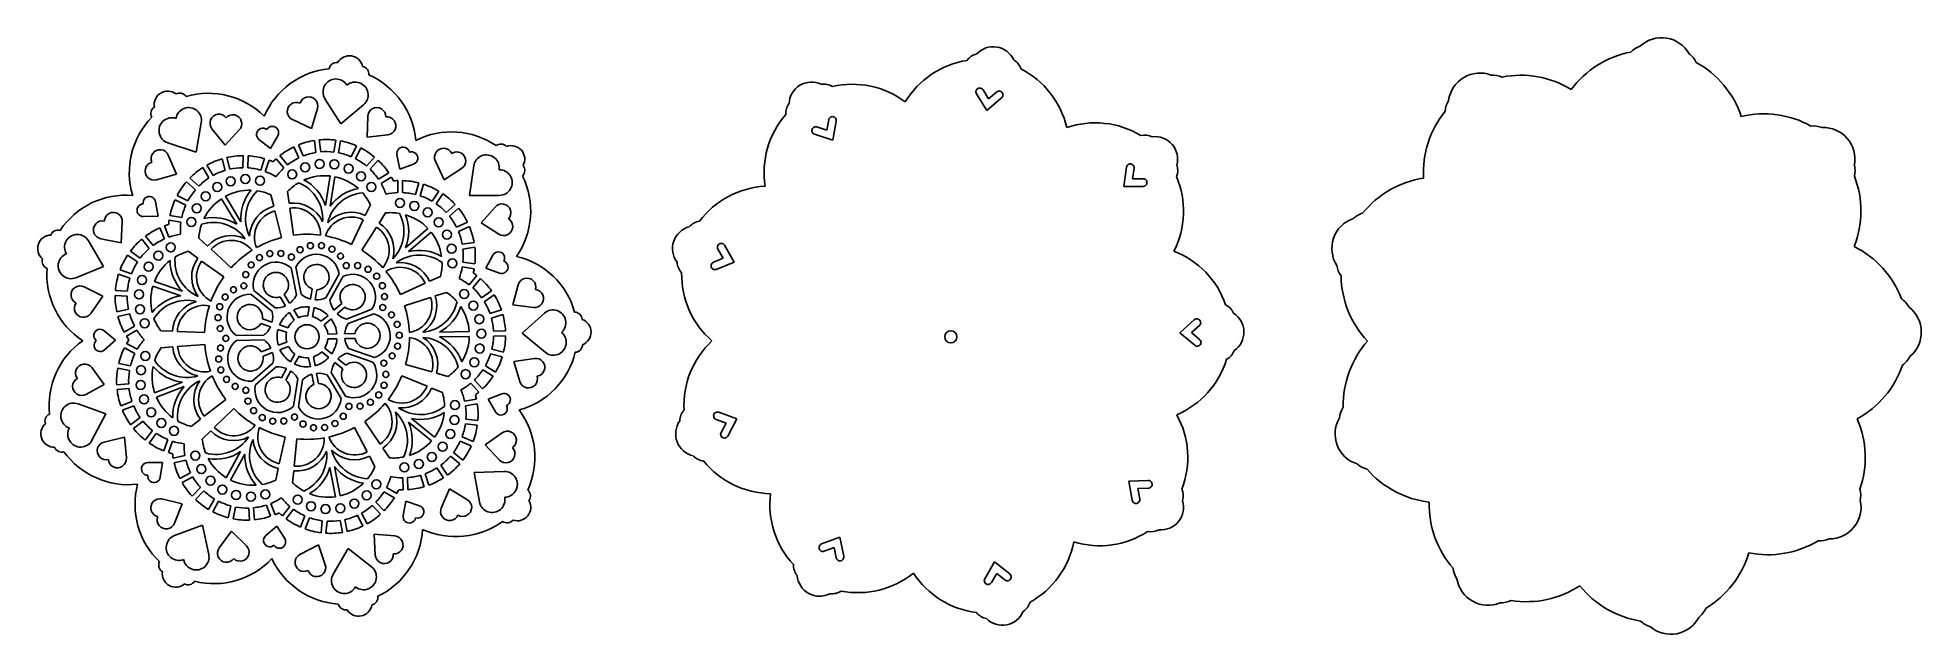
# Model space of a CAD drawing. Extents: x 85 to 711, y 286 to 484.
import ezdxf

# ---------------------------------------------------------------- set-up
doc = ezdxf.new("R2010")
doc.units = 0
doc.layers.get('0').update_dxf_attribs({"linetype": 'CONTINUOUS'})

msp = doc.modelspace()

# ---------------------------------------------------------------- linework, layer by layer
for p, q in [((185.406789, 455.214686), (180.1669, 463.616811)), ((396.839373, 465.204315), (400.250599, 459.734439)), ((399.015637, 466.545172), (400.861406, 463.585384)), ((400.250599, 459.734439), (405.186995, 463.880281)), ((400.861406, 463.585384), (403.532458, 465.828749)), ((175.652059, 453.751562), (177.647815, 460.389522)), ((185.406789, 455.214686), (192.98945, 461.582999)), ((194.230001, 450.804874), (194.386245, 457.734603)), ((137.325398, 445.879695), (139.04058, 455.632146)), ((146.918942, 448.173034), (142.584289, 453.581947)), ((146.918942, 448.173034), (151.665249, 453.224581)), ((162.04253, 447.063099), (164.466696, 451.266162)), ((175.652059, 453.751562), (169.360308, 456.660073)), ((194.230001, 450.804874), (201.112955, 451.623716)), ((342.967127, 451.800308), (349.096247, 449.802833)), ((343.772356, 454.226339), (347.088812, 453.145447)), ((347.088812, 453.145447), (347.692949, 456.580884)), ((349.096247, 449.802833), (350.21285, 456.151787)), ((137.325398, 445.879695), (127.910627, 448.947961)), ((130.793318, 438.488657), (128.055358, 444.856477)), ((162.04253, 447.063099), (158.221714, 450.053699)), ((169.859157, 447.600403), (171.468862, 443.935919)), ((171.324054, 448.243891), (172.933759, 444.579408)), ((176.640771, 449.721618), (177.152868, 445.752066)), ((178.227621, 449.926332), (178.739718, 445.956779)), ((183.745298, 449.846308), (183.118299, 445.893276)), ((185.325544, 449.595662), (184.698545, 445.64263)), ((190.597171, 447.96437), (188.881872, 444.34811)), ((192.042791, 447.27867), (190.327492, 443.66241)), ((205.101888, 440.233359), (204.097294, 444.980265)), ((139.503349, 440.699293), (141.564, 437.268068)), ((140.875, 441.523049), (142.93565, 438.091824)), ((145.961874, 443.661944), (146.972366, 439.789155)), ((147.510042, 444.065894), (148.520535, 440.193105)), ((152.993459, 444.68501), (152.871929, 440.684408)), ((154.592722, 444.636428), (154.471191, 440.635825)), ((160.028447, 443.685609), (158.784739, 439.881298)), ((161.54924, 443.18843), (160.305533, 439.384119)), ((163.949861, 443.65451), (166.526766, 440.59197)), ((165.174127, 444.684641), (167.751032, 441.622102)), ((196.641292, 444.228269), (193.976657, 441.241748)), ((197.83517, 443.163066), (195.170534, 440.176545)), ((201.388002, 438.94068), (197.989903, 436.825848)), ((205.101888, 440.233359), (209.660584, 441.894869)), ((219.826653, 436.608983), (216.876448, 442.881291)), ((219.826653, 436.608983), (225.62229, 440.411108)), ((228.239688, 431.459581), (229.626483, 441.264119)), ((446.723838, 440.843968), (445.82102, 434.461106)), ((449.252839, 440.472249), (448.764265, 437.018482)), ((130.793318, 438.488657), (124.104003, 436.672447)), ((134.141114, 436.037073), (137.084982, 433.325389)), ((135.225125, 437.2139), (138.168993, 434.502216)), ((168.23092, 428.85155), (167.705312, 432.763882)), ((181.854625, 437.926204), (180.305019, 428.156425)), ((183.434871, 437.675558), (181.885265, 427.905779)), ((202.233417, 437.582271), (198.835318, 435.46744)), ((204.37199, 436.39622), (204.377451, 432.393776)), ((205.971988, 436.398403), (205.977449, 432.395959)), ((211.435144, 435.620527), (210.312765, 431.778671)), ((212.970947, 435.17185), (211.848568, 431.329995)), ((217.993653, 432.886335), (215.834363, 429.516312)), ((445.82102, 434.461106), (452.267414, 434.463951)), ((448.764265, 437.018482), (452.252417, 437.02008)), ((124.667076, 424.616961), (123.822417, 429.394918)), ((130.309587, 430.05299), (133.898177, 428.280532)), ((131.018137, 431.487548), (134.606727, 429.71509)), ((145.717104, 430.352662), (150.80993, 421.87251)), ((147.088755, 431.176418), (152.181581, 422.696266)), ((163.118387, 427.858953), (162.141835, 431.683735)), ((165.759609, 417.514292), (163.514205, 426.308685)), ((169.652498, 418.270095), (168.44396, 427.265796)), ((193.581856, 424.830582), (195.292296, 428.388251)), ((219.340838, 432.023147), (217.181548, 428.653124)), ((223.516186, 428.415151), (220.494917, 425.78998)), ((224.565612, 427.207382), (221.544343, 424.582211)), ((228.239688, 431.459581), (238.141816, 431.463951)), ((232.164088, 422.410018), (236.738123, 427.618066)), ((112.368283, 415.745966), (112.757093, 422.666543)), ((124.667076, 424.616961), (119.81784, 424.45192)), ((125.295207, 420.735025), (126.787836, 417.021314)), ((126.779783, 421.331712), (128.272412, 417.618)), ((128.319175, 423.231838), (132.261761, 422.5422)), ((128.594862, 424.807908), (132.537448, 424.11827)), ((188.955729, 415.208368), (192.888577, 423.388582)), ((192.423676, 413.285046), (197.280207, 420.952986)), ((198.136312, 422.304683), (200.248472, 425.639558)), ((214.405751, 420.499123), (206.938791, 414.011105)), ((227.555339, 422.569204), (223.916856, 420.90156)), ((228.221988, 421.114701), (224.583506, 419.447058)), ((232.164088, 422.410018), (237.963079, 418.61301)), ((106.493332, 407.822554), (101.538483, 416.395864)), ((112.368283, 415.745966), (105.570964, 417.103171)), ((119.263691, 416.978609), (121.742131, 413.835851)), ((120.520026, 417.969378), (122.998465, 414.826621)), ((141.113815, 414.643925), (138.196378, 417.303092)), ((149.004436, 407.451834), (142.296316, 413.566107)), ((215.455177, 419.291354), (207.988217, 412.803337)), ((229.783884, 415.822098), (225.822956, 415.247085)), ((230.013749, 414.238696), (226.052821, 413.663683)), ((312.607277, 410.583635), (310.861817, 413.603664)), ((316.293652, 409.313398), (313.067991, 414.894717)), ((106.493332, 407.822554), (97.308956, 404.121284)), ((114.534799, 411.675079), (117.798262, 409.357882)), ((115.461111, 412.979666), (118.724573, 410.662469)), ((137.835417, 410.597279), (134.628813, 412.899516)), ((146.508131, 404.370553), (139.135124, 409.664132)), ((170.675599, 398.399592), (168.935739, 407.361026)), ((170.50641, 407.665971), (172.246271, 398.704538)), ((229.795736, 407.13642), (225.833254, 407.700621)), ((230.021278, 408.720443), (226.058796, 409.284645)), ((233.697199, 407.323453), (235.978887, 411.605535)), ((233.697199, 407.323453), (238.25736, 405.665971)), ((309.37194, 409.279869), (312.607277, 410.583635)), ((310.314522, 406.90383), (316.293652, 409.313398)), ((106.240336, 397.961951), (100.049781, 401.080057)), ((111.491637, 405.254096), (115.275736, 403.950186)), ((112.012882, 406.76681), (115.796981, 405.4629)), ((122.902336, 401.322242), (132.254604, 398.099674)), ((123.423581, 402.834956), (132.775849, 399.612388)), ((180.434904, 397.405721), (184.862392, 405.388938)), ((186.261611, 404.612931), (181.834123, 396.629714)), ((205.242768, 398.531749), (213.513645, 402.270171)), ((214.971627, 402.929176), (218.568726, 404.555058)), ((230.671598, 404.853204), (228.10306, 401.783644)), ((231.898672, 403.826417), (229.330134, 400.756857)), ((242.647319, 395.082124), (244.419092, 401.783346)), ((106.240336, 397.961951), (102.283461, 392.270844)), ((110.380744, 398.235851), (114.378915, 398.050862)), ((110.454694, 399.834141), (114.452865, 399.649152)), ((162.56069, 392.887782), (155.467581, 398.634278)), ((156.47477, 399.877487), (163.567879, 394.130992)), ((167.04782, 394.834519), (165.276212, 397.784453)), ((168.41947, 395.658275), (166.647863, 398.608209)), ((175.364278, 397.006608), (175.90333, 400.405156)), ((176.944524, 396.755961), (177.483575, 400.15451)), ((183.131247, 393.324808), (185.728729, 395.581751)), ((206.663083, 394.829245), (215.312258, 397.58151)), ((216.836927, 398.066677), (220.598551, 399.263669)), ((235.583683, 399.718881), (232.254394, 397.4973)), ((236.471772, 398.387979), (233.142482, 396.166398)), ((242.647319, 395.082124), (249.530993, 394.269357)), ((110.912783, 392.743301), (114.801117, 393.692221)), ((111.292118, 391.188919), (115.180453, 392.137838)), ((162.073234, 387.824885), (158.819923, 388.945899)), ((162.59448, 389.337599), (159.341168, 390.458612)), ((167.896199, 387.510753), (165.046732, 388.492611)), ((169.934898, 390.027194), (168.383206, 392.610943)), ((171.306549, 390.85095), (169.754857, 393.434699)), ((174.48582, 391.468205), (174.957957, 394.44488)), ((176.066066, 391.217558), (176.538203, 394.194234)), ((178.898293, 389.646807), (181.17334, 391.623589)), ((179.947719, 388.439038), (182.222767, 390.41582)), ((184.180674, 392.117039), (186.778155, 394.373983)), ((187.272117, 390.371211), (195.795283, 393.640775)), ((196.368339, 392.146919), (187.845174, 388.877355)), ((238.850287, 393.408639), (235.029966, 392.215017)), ((239.327444, 391.881445), (235.507123, 390.687823)), ((245.782106, 385.729658), (253.146687, 392.348956)), ((469.279026, 390.117744), (464.484602, 385.808508)), ((110.463917, 383.397742), (106.745659, 386.514934)), ((110.463917, 383.397742), (106.855273, 380.154286)), ((113.350036, 386.068749), (116.813524, 388.074701)), ((114.151926, 384.684201), (117.615414, 386.690153)), ((114.194062, 382.239118), (117.724609, 380.353693)), ((129.473394, 386.329714), (125.529228, 386.491461)), ((140.140947, 385.892246), (131.07205, 386.264154)), ((150.732251, 384.891798), (159.859663, 385.049089)), ((159.887232, 383.449327), (150.759819, 383.292036)), ((167.374954, 385.998039), (164.525487, 386.979897)), ((167.430757, 382.759883), (164.616812, 381.680428)), ((181.107671, 385.415253), (184.121109, 385.467183)), ((181.135239, 383.81549), (184.148678, 383.86742)), ((186.714476, 385.511874), (190.154997, 385.571164)), ((186.742044, 383.912111), (190.182566, 383.971401)), ((228.139448, 386.225744), (218.249008, 386.055303)), ((228.167016, 384.625981), (218.276576, 384.455541)), ((240.206771, 386.433698), (236.204917, 386.364735)), ((240.234339, 384.833935), (236.232486, 384.764972)), ((245.782106, 385.729658), (253.370385, 379.368041)), ((464.484602, 385.808508), (469.424656, 381.667025)), ((470.977416, 388.20738), (468.383108, 385.87569)), ((468.383108, 385.87569), (471.056215, 383.634774)), ((113.440353, 380.827763), (116.9709, 378.942338)), ((129.563129, 381.12249), (125.626878, 380.82494)), ((140.209275, 381.927254), (131.158577, 381.243093)), ((162.19513, 380.751449), (158.982375, 379.519007)), ((162.768187, 379.257593), (159.555432, 378.025151)), ((168.003814, 381.266027), (165.189869, 380.186572)), ((170.128007, 378.821325), (168.666261, 376.185646)), ((171.527227, 378.045319), (170.06548, 375.409639)), ((174.725878, 377.537974), (175.300297, 374.579334)), ((176.296549, 377.842919), (176.870968, 374.884279)), ((179.072973, 379.510324), (181.414781, 377.613103)), ((180.080162, 380.753533), (182.42197, 378.856313)), ((183.430142, 375.980355), (186.103845, 373.814249)), ((184.43733, 377.223565), (187.111034, 375.057459)), ((196.097544, 376.10092), (187.466785, 379.074874)), ((187.98803, 380.587588), (196.618789, 377.613634)), ((239.118986, 377.816398), (235.259806, 378.87768)), ((239.543239, 379.359125), (235.68406, 380.420408)), ((242.971424, 376.274735), (249.823006, 377.324199)), ((242.971424, 376.274735), (244.973038, 369.638539)), ((106.74466, 368.696654), (102.594045, 374.248046)), ((111.234522, 374.073197), (115.153243, 373.258815)), ((111.560075, 375.639726), (115.478796, 374.825345)), ((155.965841, 369.720874), (162.85674, 375.708354)), ((163.906166, 374.500585), (157.015267, 368.513105)), ((167.408281, 373.917379), (165.739367, 370.908155)), ((168.8075, 373.141373), (167.138586, 370.132148)), ((169.726686, 361.463358), (171.156743, 370.479419)), ((172.736989, 370.228773), (171.306932, 361.212712)), ((175.794642, 372.033127), (176.450472, 368.65517)), ((177.365314, 372.338072), (178.021143, 368.960115)), ((185.575933, 363.983036), (180.876009, 371.808961)), ((182.24766, 372.632718), (186.947584, 364.806792)), ((205.707941, 371.538368), (214.102716, 368.087142)), ((206.999841, 375.287611), (215.738711, 372.834991)), ((217.279191, 372.402645), (221.079825, 371.335973)), ((232.530447, 367.165284), (229.857671, 370.144522)), ((236.071743, 371.397351), (232.667885, 373.5029)), ((236.913448, 372.758061), (233.50959, 374.863611)), ((106.74466, 368.696654), (100.665216, 365.367102)), ((110.892047, 368.565577), (114.88147, 368.888215)), ((111.021023, 366.970784), (115.010446, 367.293421)), ((123.512547, 365.912455), (132.748227, 369.455347)), ((124.085604, 364.418599), (133.321283, 367.961491)), ((147.209356, 363.679302), (140.02312, 358.134826)), ((215.582539, 367.478764), (219.233522, 365.977787)), ((230.542808, 363.784789), (226.602118, 363.084394)), ((231.339481, 366.096827), (228.666705, 369.076065)), ((234.448398, 363.732292), (238.948741, 365.545915)), ((234.448398, 363.732292), (236.876275, 359.531371)), ((107.337257, 358.850623), (98.030806, 362.233244)), ((107.337257, 358.850623), (102.680747, 350.111683)), ((112.244097, 361.589775), (115.981023, 363.023294)), ((112.817154, 360.095919), (116.55408, 361.529438)), ((115.50669, 355.277458), (118.688375, 357.705723)), ((138.756337, 357.157452), (135.630961, 354.746096)), ((149.810346, 360.685863), (143.31688, 354.344089)), ((216.629567, 351.142962), (208.943493, 357.369849)), ((230.822794, 362.209478), (226.882105, 361.509082)), ((231.005403, 356.694242), (227.027015, 357.132438)), ((317.191514, 357.21159), (311.132912, 359.413713)), ((314.160075, 351.522443), (317.191514, 357.21159)), ((113.481725, 351.13434), (106.735204, 349.543736)), ((113.481725, 351.13434), (114.108755, 344.231269)), ((116.477402, 354.005563), (119.659087, 356.433828)), ((120.41551, 350.140014), (122.784193, 353.366301)), ((121.705236, 349.19312), (124.073919, 352.419407)), ((142.172218, 353.226167), (139.348135, 350.468057)), ((166.902277, 351.206686), (164.961221, 342.340148)), ((190.005172, 354.310474), (194.217538, 346.270624)), ((193.404792, 356.352143), (198.522641, 348.85609)), ((215.622378, 349.899752), (207.936304, 356.12664)), ((229.451622, 349.760584), (225.757841, 351.301872)), ((230.830232, 355.10386), (226.851843, 355.542056)), ((233.436012, 348.601863), (239.100732, 352.596423)), ((313.551094, 355.815091), (310.272757, 357.006608)), ((311.910727, 352.736715), (313.551094, 355.815091)), ((126.572874, 346.593646), (127.936658, 350.356581)), ((128.077127, 346.048466), (129.440912, 349.811401)), ((129.681074, 344.202508), (133.597558, 345.02758)), ((147.314024, 337.685365), (152.111639, 346.335958)), ((148.713244, 336.909359), (153.510858, 345.559952)), ((170.818897, 350.585463), (169.921026, 341.553462)), ((194.96009, 344.853368), (196.792096, 341.356746)), ((199.424811, 347.534693), (201.650622, 344.274574)), ((225.000154, 342.302328), (221.890228, 344.821842)), ((226.007343, 343.545538), (222.897417, 346.065051)), ((228.835484, 348.283975), (225.141703, 349.825263)), ((233.436012, 348.601863), (238.186776, 343.554507)), ((126.078868, 342.692374), (121.226825, 342.690232)), ((126.078868, 342.692374), (125.39934, 337.888151)), ((130.010902, 342.636872), (133.927385, 343.461945)), ((131.905331, 337.453987), (135.43072, 339.349039)), ((164.619054, 340.777163), (163.774866, 336.921005)), ((169.762751, 339.96131), (169.372257, 336.03319)), ((183.691038, 331.361455), (181.80573, 341.072041)), ((185.261709, 331.6664), (183.376401, 341.376986)), ((213.17455, 334.684972), (211.920465, 338.485875)), ((214.693981, 335.1863), (213.439896, 338.987202)), ((219.634958, 337.643518), (217.360834, 340.937141)), ((220.951601, 338.552611), (218.677477, 341.846234)), ((229.825749, 339.422456), (239.722148, 339.759271)), ((229.825749, 339.422456), (231.54954, 329.671523)), ((132.662888, 336.044694), (136.188277, 337.939746)), ((135.940767, 331.605473), (138.789455, 334.41698)), ((137.064682, 330.466695), (139.91337, 333.278202)), ((203.247771, 331.020613), (199.778822, 333.017105)), ((204.04588, 332.407344), (200.576931, 334.403836)), ((206.142316, 333.666376), (206.009869, 337.666632)), ((207.74144, 333.719323), (207.608992, 337.719579)), ((221.595135, 333.986237), (218.862796, 327.616002)), ((221.595135, 333.986237), (227.518334, 330.38606)), ((453.951114, 336.761007), (447.508448, 336.541737)), ((447.508448, 336.541737), (448.630655, 330.193771)), ((454.024197, 334.205878), (450.538061, 334.08729)), ((450.538061, 334.08729), (451.145347, 330.652408)), ((132.679429, 329.039996), (125.931508, 330.624644)), ((132.679429, 329.039996), (130.162501, 322.581619)), ((141.460457, 327.13078), (143.40166, 330.630969)), ((142.859676, 326.354774), (144.800879, 329.854963)), ((148.017227, 324.392419), (148.89368, 328.297726)), ((149.578394, 324.042052), (150.454847, 327.947359)), ((155.079887, 323.612237), (154.820586, 327.606277)), ((156.676526, 323.715894), (156.417225, 327.709934)), ((162.076262, 324.853439), (160.702214, 328.612639)), ((163.579022, 325.402722), (162.204974, 329.161922)), ((165.994276, 325.019634), (168.46413, 328.169143)), ((167.25331, 324.032296), (169.723164, 327.181806)), ((194.195398, 322.365579), (192.356518, 325.920591)), ((198.686066, 325.572613), (195.920111, 328.46555)), ((199.842533, 326.678319), (197.076578, 329.571255)), ((207.003991, 329.856663), (206.163553, 325.077962)), ((207.003991, 329.856663), (211.617229, 328.353214)), ((139.462292, 321.878412), (130.15883, 318.487578)), ((139.462292, 321.878412), (141.512481, 312.190849)), ((149.129158, 319.916984), (144.983445, 314.361931)), ((149.129158, 319.916984), (154.0467, 315.031973)), ((164.205521, 321.547351), (160.490018, 318.426876)), ((164.205521, 321.547351), (166.773068, 317.43031)), ((172.036021, 321.279691), (173.518509, 324.997462)), ((173.52222, 320.687059), (175.004708, 324.404829)), ((178.886697, 319.393399), (179.261716, 323.378239)), ((180.479658, 319.243482), (180.854678, 323.228322)), ((185.991301, 319.513573), (185.228471, 323.442654)), ((187.561973, 319.818518), (186.799143, 323.747599)), ((192.774263, 321.630477), (190.935383, 325.185489)), ((178.037424, 315.331781), (171.849624, 312.208212)), ((178.037424, 315.331781), (180.260709, 308.766527)), ((187.836776, 314.20563), (182.889496, 305.62795)), ((187.836776, 314.20563), (195.634357, 308.102362)), ((196.502806, 318.916831), (203.409887, 318.33563)), ((196.502806, 318.916831), (196.897725, 311.9966)), ((351.369713, 317.876424), (345.313057, 315.668953)), ((349.478642, 314.466627), (346.201398, 313.272107)), ((350.20079, 311.054046), (349.478642, 314.466627)), ((352.704409, 311.569713), (351.369713, 317.876424)), ((402.83589, 309.713261), (399.615156, 304.129097)), ((407.912202, 305.739966), (402.83589, 309.713261)), ((403.57902, 305.885648), (401.836328, 302.864021)), ((406.325782, 303.735647), (403.57902, 305.885648))]:
    msp.add_line(p, q)
for centre, radius in [((169.257594, 438.438268), 1.5), ((173.580281, 440.784052), 1.5), ((178.36281, 441.931112), 1.5), ((183.279259, 441.801278), 1.5), ((187.994581, 440.403396), 1.5), ((192.187433, 437.832731), 1.5), ((140.467913, 431.176105), 1.5), ((144.317588, 434.236878), 1.5), ((148.828275, 436.196989), 1.5), ((153.692577, 436.922859), 1.5), ((158.579002, 436.365022), 1.5), ((195.572081, 434.26447), 1.5), ((137.541599, 427.223255), 1.5), ((205.085014, 428.988602), 1.5), ((209.904225, 428.007007), 1.5), ((214.305171, 425.811556), 1.5), ((135.73807, 422.647711), 1.5), ((217.987933, 422.551864), 1.5), ((220.701538, 418.450074), 1.5), ((128.890451, 414.195445), 1.5), ((171.882075, 413.427223), 1), ((175.318195, 414.74535), 1), ((178.997918, 414.808762), 1), ((182.477414, 413.609811), 1), ((222.261058, 413.785717), 1.5), ((121.52897, 407.799078), 1.5), ((124.788661, 411.48184), 1.5), ((155.610273, 408.393562), 1), ((158.388344, 410.807419), 1), ((161.824464, 412.125546), 1), ((165.504187, 412.188958), 1), ((168.983684, 410.990006), 1), ((185.337006, 411.293107), 1), ((187.231784, 408.13808), 1), ((191.018693, 408.142046), 1), ((194.498189, 406.943095), 1), ((222.560214, 408.876661), 1.5), ((119.333518, 403.398132), 1.5), ((149.735525, 400.126929), 1), ((153.171645, 401.445056), 1), ((153.825329, 405.175122), 1), ((197.357781, 404.626391), 1), ((199.252559, 401.471364), 1), ((118.351924, 398.578921), 1.5), ((118.65108, 393.669864), 1.5), ((145.172509, 394.494633), 1), ((146.957454, 397.713072), 1), ((199.377456, 394.223725), 1), ((199.953985, 397.858556), 1), ((226.456281, 398.720316), 1.5), ((229.517055, 394.870642), 1.5), ((120.2106, 389.005507), 1.5), ((144.595981, 390.859802), 1), ((174.189932, 384.495922), 4.011068), ((202.280947, 391.792585), 1), ((204.175725, 388.637558), 1), ((231.477166, 390.359955), 1.5), ((145.297407, 387.246994), 1), ((147.194296, 383.969418), 1), ((204.300622, 381.389919), 1), ((204.87715, 385.02475), 1), ((232.203036, 385.495652), 1.5), ((388.316854, 384.495922), 2.011068), ((120.39803, 378.129132), 1.5), ((144.832823, 377.116147), 1), ((145.409351, 380.750978), 1), ((199.737606, 375.757623), 1), ((202.515677, 378.171479), 1), ((229.841669, 376.033682), 1.5), ((231.645198, 380.609227), 1.5), ((118.870314, 368.497361), 1.5), ((119.000149, 373.41381), 1.5), ((145.534249, 373.503339), 1), ((147.429027, 370.348312), 1), ((200.399103, 372.028934), 1), ((226.915355, 372.080833), 1.5), ((120.017374, 363.714832), 1.5), ((150.288618, 368.031608), 1), ((153.848506, 366.740136), 1), ((154.549931, 363.127328), 1), ((195.259558, 362.761807), 1), ((198.037629, 365.175663), 1), ((199.822574, 368.394103), 1), ((122.363159, 359.392145), 1.5), ((125.747806, 355.823883), 1.5), ((156.444709, 359.972301), 1), ((159.304301, 357.655597), 1), ((162.783797, 356.456645), 1), ((166.46352, 356.520057), 1), ((170.020694, 357.818984), 1), ((186.253696, 358.098725), 1), ((188.143716, 361.380268), 1), ((191.823438, 361.44368), 1), ((223.241708, 356.879829), 1.5), ((223.371543, 361.796278), 1.5), ((129.940659, 353.253219), 1.5), ((172.880286, 355.50228), 1), ((176.359782, 354.303329), 1), ((180.039505, 354.366741), 1), ((183.475625, 355.684868), 1), ((221.843827, 352.164508), 1.5), ((137.075438, 345.04191), 1.5), ((215.7049, 344.587008), 1.5), ((219.273162, 347.971655), 1.5), ((139.035549, 340.531223), 1.5), ((206.599684, 341.094163), 1.5), ((211.382213, 342.241223), 1.5), ((142.096323, 336.681548), 1.5), ((146.049172, 333.755235), 1.5), ((150.624717, 331.951705), 1.5), ((155.511142, 331.393868), 1.5), ((160.375444, 332.119738), 1.5), ((194.014491, 331.810893), 1.5), ((197.274182, 335.493656), 1.5), ((171.11913, 330.415659), 1.5), ((175.520076, 328.220207), 1.5), ((180.339287, 327.238612), 1.5), ((185.248344, 327.537769), 1.5), ((189.912701, 329.097288), 1.5)]:
    msp.add_circle(centre, radius)
for centre, radius, start, end in [((624.711915, 473.384742), 10.486098, 29.554695, 132.419848), ((188.288782, 473.384742), 4.486098, 11.654453, 150.320089), ((398.292025, 447.386243), 29.3235, 98.987233, 148.949435), ((398.225817, 473.002114), 5.620297, 103.426509, 143.442281), ((402.415704, 473.384742), 7.486098, 24.750491, 137.224052), ((406.281547, 471.724377), 5.620297, 18.532262, 58.548034), ((620.588236, 447.386243), 32.3235, 100.945532, 143.346075), ((620.522028, 473.002114), 8.620297, 109.542888, 134.772691), ((628.577758, 471.724377), 8.620297, 27.201852, 52.431655), ((184.165103, 447.386243), 26.3235, 95.71709, 156.814347), ((183.796946, 465.880648), 4.278106, 31.327494, 211.949255), ((184.098895, 473.002114), 2.620297, 83.59428, 167.285834), ((192.154624, 471.724377), 2.620297, 354.688708, 78.380262), ((184.165103, 447.386243), 26.3235, 5.160195, 66.257453), ((398.292025, 447.386243), 29.3235, 13.025108, 62.987309), ((564.276778, 461.651275), 10.486098, 69.554695, 172.419848), ((568.305448, 462.864277), 8.620297, 67.201852, 92.431655), ((577.82937, 439.084619), 32.3235, 58.628467, 101.02901), ((620.588236, 447.386243), 32.3235, 18.628467, 61.02901), ((127.853645, 461.651275), 4.486098, 51.654453, 190.320089), ((131.882315, 462.864277), 2.620297, 34.688708, 118.380262), ((141.406237, 439.084619), 26.3235, 45.160195, 106.257453), ((174.779957, 461.251767), 2.994674, 343.266172, 163.887933), ((190.238091, 464.859004), 4.278106, 310.025288, 130.647048), ((341.980567, 461.651275), 7.486098, 64.750491, 177.224052), ((346.009237, 462.864277), 5.620297, 58.532262, 98.548034), ((355.533159, 439.084619), 29.3235, 53.025108, 102.987309), ((397.923868, 465.880648), 1.278106, 31.327494, 211.949255), ((404.365013, 464.859004), 1.278106, 310.025288, 130.647048), ((141.406237, 439.084619), 26.3235, 135.71709, 196.814347), ((124.889954, 458.664957), 2.620297, 123.59428, 207.285834), ((134.827141, 456.373172), 4.278106, 350.025288, 170.647048), ((144.92115, 455.454686), 2.994674, 38.08661, 218.708371), ((149.482784, 455.275171), 2.994674, 316.784404, 137.406164), ((170.616898, 459.378354), 2.994674, 64.568378, 245.190139), ((197.380158, 457.667099), 2.994674, 358.08661, 178.708371), ((200.759183, 454.597421), 2.994674, 276.784404, 97.406164), ((355.533159, 439.084619), 29.3235, 138.987233, 188.949435), ((339.016876, 458.664957), 5.620297, 143.426509, 183.442281), ((348.954063, 456.373172), 1.278106, 350.025288, 170.647048), ((577.82937, 439.084619), 32.3235, 140.945532, 183.346075), ((561.313087, 458.664957), 8.620297, 149.542888, 174.772691), ((658.679609, 426.260787), 32.3235, 60.945532, 103.346075), ((129.236238, 453.015508), 4.278106, 71.327494, 251.949255), ((159.51377, 451.70444), 2.096272, 51.32751, 231.949271), ((162.650808, 452.313496), 2.096272, 330.025304, 150.647064), ((222.256476, 426.260787), 26.3235, 55.71709, 116.814347), ((343.36316, 453.015508), 1.278106, 71.327494, 251.949255), ((436.383398, 426.260787), 29.3235, 58.987233, 108.949435), ((452.798244, 445.92624), 5.620297, 63.426509, 103.442281), ((675.094455, 445.92624), 8.620297, 69.542888, 94.772691), ((678.550043, 443.526143), 10.486098, 349.554695, 92.419848), ((125.304211, 443.673571), 2.994674, 23.266172, 203.887933), ((180.626653, 425.077427), 24.964443, 115.550935, 128.24179), ((180.626653, 425.077427), 24.964443, 99.187298, 111.878153), ((180.626653, 425.077427), 20.964443, 99.537837, 111.527615), ((180.626653, 425.077427), 24.964443, 82.823662, 95.514517), ((180.626653, 425.077427), 20.964443, 83.174201, 95.163978), ((180.626653, 425.077427), 20.964443, 66.810564, 78.800342), ((180.626653, 425.077427), 24.964443, 66.460026, 79.15088), ((180.626653, 425.077427), 24.964443, 50.096389, 62.787244), ((206.148143, 445.414289), 2.096272, 11.32751, 191.949271), ((208.942747, 443.864404), 2.096272, 290.025304, 110.647064), ((219.586329, 444.155895), 2.994674, 24.568378, 205.190139), ((223.979624, 442.915049), 2.994674, 303.266172, 123.887933), ((233.862425, 440.66497), 4.278106, 351.327494, 171.949255), ((238.671321, 445.92624), 2.620297, 43.59428, 127.285834), ((242.12691, 443.526143), 4.486098, 331.654453, 110.320089), ((456.253832, 443.526143), 7.486098, 344.750491, 97.224052), ((123.31933, 439.562491), 2.994674, 104.568378, 285.190139), ((153.035457, 419.720603), 24.964443, 122.823662, 135.514517), ((153.035457, 419.720603), 24.964443, 106.460026, 119.15088), ((153.035457, 419.720603), 20.964443, 106.810564, 118.800342), ((153.035457, 419.720603), 24.964443, 90.096389, 102.787244), ((153.035457, 419.720603), 20.964443, 90.446928, 102.436705), ((153.035457, 419.720603), 20.964443, 74.083291, 86.073069), ((153.035457, 419.720603), 24.964443, 73.732753, 86.423608), ((153.035457, 419.720603), 20.964443, 58.894346, 69.709433), ((153.035457, 419.720603), 24.964443, 66.728696, 70.059971), ((180.626653, 425.077427), 24.964443, 131.914571, 135.245846), ((180.626653, 425.077427), 20.964443, 132.26511, 143.080196), ((180.626653, 425.077427), 20.964443, 115.901473, 127.891251), ((180.626653, 425.077427), 20.964443, 50.446928, 62.436705), ((180.626653, 425.077427), 20.964443, 34.083291, 46.073069), ((180.626653, 425.077427), 24.964443, 33.732753, 46.423608), ((238.139928, 435.742056), 4.278106, 270.025288, 90.647048), ((244.021055, 439.769313), 2.620297, 314.688708, 38.380262), ((447.989347, 440.66497), 1.278106, 351.327494, 171.949255), ((458.147977, 439.769313), 5.620297, 338.532262, 18.548034), ((680.444188, 439.769313), 8.620297, 347.201852, 12.431655), ((153.035457, 419.720603), 24.964443, 139.187298, 151.878153), ((153.035457, 419.720603), 20.964443, 139.537837, 151.527615), ((153.035457, 419.720603), 20.964443, 123.174201, 135.163978), ((155.127315, 416.237414), 16.964443, 88.309508, 118.284345), ((166.727983, 423.735929), 14.583509, 139.565518, 184.088102), ((166.727983, 423.735929), 12.983509, 134.389792, 206.345302), ((155.127315, 416.237414), 16.964443, 65.576138, 81.463352), ((179.990158, 421.064529), 16.964443, 120.511191, 136.398405), ((166.426373, 423.677371), 12.983509, 355.62924, 67.584751), ((179.990158, 421.064529), 16.964443, 83.690197, 113.665035), ((166.426373, 423.677371), 14.583509, 17.88644, 62.409024), ((193.696738, 419.351959), 12.983509, 94.389792, 166.345302), ((193.696738, 419.351959), 14.583509, 99.565518, 144.088102), ((179.990158, 421.064529), 16.964443, 48.309508, 78.284345), ((179.990158, 421.064529), 16.964443, 25.576138, 41.463352), ((180.626653, 425.077427), 20.964443, 18.894346, 29.709433), ((205.206035, 411.445714), 20.964443, 92.26511, 103.080196), ((180.626653, 425.077427), 24.964443, 26.728696, 30.059971), ((205.206035, 411.445714), 24.964443, 91.914571, 95.245846), ((205.206035, 411.445714), 24.964443, 75.550935, 88.24179), ((205.206035, 411.445714), 20.964443, 75.901473, 87.891251), ((205.206035, 411.445714), 24.964443, 59.187298, 71.878153), ((222.256476, 426.260787), 26.3235, 325.160195, 26.257453), ((328.114148, 405.240337), 29.3235, 93.025108, 142.987309), ((452.26685, 435.742056), 1.278106, 270.025288, 90.647048), ((436.383398, 426.260787), 29.3235, 333.025108, 22.987309), ((550.410359, 405.240337), 32.3235, 98.628467, 141.02901), ((658.679609, 426.260787), 32.3235, 338.628467, 21.02901), ((113.987226, 405.240337), 26.3235, 85.160195, 146.257453), ((119.746537, 426.546979), 2.096272, 91.32751, 271.949271), ((121.758154, 429.029992), 2.096272, 10.025304, 190.647064), ((153.035457, 419.720603), 24.964443, 155.550935, 168.24179), ((153.035457, 419.720603), 20.964443, 155.901473, 167.891251), ((155.127315, 416.237414), 16.964443, 123.690197, 153.665035), ((165.759609, 417.514292), 10.676519, 104.322884, 177.531616), ((165.759609, 417.514292), 9.076519, 104.322884, 201.975944), ((169.652498, 418.270095), 10.676519, 24.442926, 97.651658), ((169.652498, 418.270095), 9.076519, 359.998599, 97.651658), ((205.206035, 411.445714), 20.964443, 59.537837, 71.527615), ((205.206035, 411.445714), 20.964443, 43.174201, 55.163978), ((205.206035, 411.445714), 24.964443, 42.823662, 55.514517), ((205.206035, 411.445714), 24.964443, 26.460026, 39.15088), ((238.988202, 425.641905), 2.994674, 318.08661, 138.708371), ((91.406209, 417.334753), 2.620297, 74.688708, 158.380262), ((106.157329, 420.039878), 2.994674, 78.08661, 258.708371), ((109.767134, 422.834524), 2.994674, 356.784404, 177.406164), ((135.342675, 397.881759), 24.964443, 113.732753, 126.423608), ((135.342675, 397.881759), 24.964443, 106.728696, 110.059971), ((153.035457, 419.720603), 24.964443, 171.914571, 175.245846), ((153.035457, 419.720603), 20.964443, 172.26511, 183.080196), ((155.127315, 416.237414), 16.964443, 160.511191, 176.398405), ((143.05735, 409.520334), 12.983509, 35.62924, 107.584751), ((143.05735, 409.520334), 14.583509, 57.88644, 102.409024), ((188.955729, 415.208368), 9.076519, 64.322884, 161.975944), ((188.955729, 415.208368), 10.676519, 64.322884, 137.531616), ((192.423676, 413.285046), 9.076519, 319.998599, 57.651658), ((192.423676, 413.285046), 10.676519, 344.442926, 57.651658), ((202.139011, 408.780786), 16.964443, 80.511191, 96.398405), ((193.428051, 419.500973), 12.983509, 315.62924, 27.584751), ((193.428051, 419.500973), 14.583509, 337.88644, 22.409024), ((202.139011, 408.780786), 16.964443, 43.690197, 73.665035), ((205.206035, 411.445714), 20.964443, 26.810564, 38.800342), ((205.206035, 411.445714), 24.964443, 10.096389, 22.787244), ((239.603534, 421.1184), 2.994674, 236.784404, 57.406164), ((303.226694, 413.81596), 7.486098, 104.750491, 217.224052), ((305.533131, 417.334753), 5.620297, 98.532262, 138.548034), ((525.522905, 413.81596), 10.486098, 109.554695, 212.419848), ((527.829342, 417.334753), 8.620297, 107.201852, 132.431655), ((89.099772, 413.81596), 4.486098, 91.654453, 230.320089), ((97.834479, 414.255176), 4.278106, 30.025288, 210.647048), ((135.342675, 397.881759), 24.964443, 130.096389, 142.787244), ((135.342675, 397.881759), 20.964443, 130.446928, 142.436705), ((135.342675, 397.881759), 20.964443, 114.083291, 126.073069), ((135.342675, 397.881759), 20.964443, 98.894346, 109.709433), ((149.004436, 407.451834), 10.676519, 64.442926, 137.651658), ((149.004436, 407.451834), 9.076519, 39.998599, 137.651658), ((174.189932, 384.495922), 34.077604, 104.322884, 119.629003), ((174.189932, 384.495922), 34.077604, 82.345539, 97.651658), ((174.189932, 384.495922), 34.077604, 64.322884, 79.629003), ((202.139011, 408.780786), 16.964443, 8.309508, 38.284345), ((205.206035, 411.445714), 20.964443, 10.446928, 22.436705), ((205.206035, 411.445714), 20.964443, 354.083291, 6.073069), ((205.206035, 411.445714), 24.964443, 353.732753, 6.423608), ((311.961401, 414.255176), 1.278106, 30.025288, 210.647048), ((674.280112, 385.593086), 32.3235, 20.945532, 63.346075), ((88.749021, 409.623284), 2.620297, 163.59428, 247.285834), ((95.709863, 408.089293), 4.278106, 111.327494, 291.949255), ((135.342675, 397.881759), 24.964443, 146.460026, 159.15088), ((135.342675, 397.881759), 20.964443, 146.810564, 158.800342), ((139.184082, 396.558102), 16.964443, 128.309508, 158.284345), ((143.250757, 409.759063), 14.583509, 179.565518, 224.088102), ((143.250757, 409.759063), 12.983509, 174.389792, 246.345302), ((139.184082, 396.558102), 16.964443, 105.576138, 121.463352), ((146.508131, 404.370553), 10.676519, 144.322884, 217.531616), ((146.508131, 404.370553), 9.076519, 144.322884, 241.975944), ((174.189932, 384.495922), 34.077604, 122.345539, 137.651658), ((163.84414, 401.722879), 7.596913, 47.915986, 194.058556), ((177.33787, 404.342684), 7.596913, 7.915986, 154.058556), ((177.33787, 404.342684), 4.190708, 271.992497, 249.982046), ((174.189932, 384.495922), 34.077604, 42.345539, 57.651658), ((205.242768, 398.531749), 9.076519, 24.322884, 121.975944), ((211.538041, 398.658462), 12.983509, 54.389792, 126.345302), ((205.242768, 398.531749), 10.676519, 24.322884, 97.531616), ((211.538041, 398.658462), 14.583509, 59.565518, 104.088102), ((202.139011, 408.780786), 16.964443, 345.576138, 1.463352), ((205.206035, 411.445714), 20.964443, 338.894346, 349.709433), ((237.828913, 410.619756), 2.096272, 331.32751, 151.949271), ((238.973458, 407.636138), 2.096272, 250.025304, 70.647064), ((237.856978, 385.593086), 26.3235, 15.71709, 76.814347), ((302.875943, 409.623284), 5.620297, 183.426509, 223.442281), ((309.836785, 408.089293), 1.278106, 111.327494, 291.949255), ((451.983901, 385.593086), 29.3235, 18.987233, 68.949435), ((525.172154, 409.623284), 8.620297, 189.542888, 214.772691), ((113.987226, 405.240337), 26.3235, 175.71709, 236.814347), ((98.702638, 398.405496), 2.994674, 63.266172, 243.887933), ((135.342675, 397.881759), 24.964443, 162.823662, 175.514517), ((135.342675, 397.881759), 20.964443, 163.174201, 175.163978), ((139.184082, 396.558102), 16.964443, 163.690197, 193.665035), ((174.189932, 384.495922), 34.077604, 144.322884, 159.629003), ((163.84414, 401.722879), 4.190708, 311.992497, 289.982046), ((189.358645, 397.675968), 4.190708, 231.992497, 209.982046), ((189.358645, 397.675968), 7.596913, 327.915986, 114.058556), ((174.189932, 384.495922), 34.077604, 24.322884, 39.629003), ((215.272638, 385.203893), 20.964443, 52.26511, 63.080196), ((205.206035, 411.445714), 24.964443, 346.728696, 350.059971), ((215.272638, 385.203893), 24.964443, 51.914571, 55.245846), ((215.272638, 385.203893), 24.964443, 35.550935, 48.24179), ((247.314281, 401.017871), 2.994674, 344.568378, 165.190139), ((328.114148, 405.240337), 29.3235, 178.987233, 228.949435), ((550.410359, 405.240337), 32.3235, 180.945532, 223.346075), ((99.824681, 393.980368), 2.994674, 144.568378, 325.190139), ((135.342675, 397.881759), 24.964443, 179.187298, 191.878153), ((135.342675, 397.881759), 20.964443, 179.537837, 191.527615), ((134.255609, 383.654096), 14.583509, 97.88644, 142.409024), ((134.255609, 383.654096), 12.983509, 75.62924, 147.584751), ((140.140947, 385.892246), 10.676519, 104.442926, 177.651658), ((140.140947, 385.892246), 9.076519, 79.998599, 177.651658), ((174.189932, 384.495922), 34.077604, 162.345539, 177.651658), ((155.19132, 391.04239), 7.596913, 87.915986, 234.058556), ((155.19132, 391.04239), 4.190708, 351.992497, 329.982046), ((163.84414, 401.722879), 7.596913, 267.915986, 294.942478), ((163.84414, 401.722879), 7.596913, 307.032064, 334.058556), ((177.33787, 404.342684), 7.596913, 227.915986, 254.942478), ((177.33787, 404.342684), 7.596913, 267.032064, 294.058556), ((189.358645, 397.675968), 7.596913, 187.915986, 214.942478), ((174.189932, 384.495922), 34.077604, 2.345539, 17.651658), ((206.663083, 394.829245), 9.076519, 279.998599, 17.651658), ((206.663083, 394.829245), 10.676519, 304.442926, 17.651658), ((211.427999, 398.945322), 12.983509, 275.62924, 347.584751), ((211.210179, 385.133886), 16.964443, 40.511191, 56.398405), ((215.272638, 385.203893), 20.964443, 35.901473, 47.891251), ((215.272638, 385.203893), 20.964443, 19.537837, 31.527615), ((215.272638, 385.203893), 24.964443, 19.187298, 31.878153), ((249.88214, 397.243373), 2.994674, 263.266172, 83.887933), ((477.199111, 390.106437), 5.620297, 23.426509, 63.442281), ((699.495323, 390.106437), 8.620297, 29.542888, 54.772691), ((135.342675, 397.881759), 24.964443, 195.550935, 208.24179), ((135.342675, 397.881759), 20.964443, 195.901473, 207.891251), ((139.184082, 396.558102), 16.964443, 200.511191, 216.398405), ((155.19132, 391.04239), 7.596913, 347.032064, 14.058556), ((174.189932, 384.495922), 9.978559, 125.585718, 156.388825), ((174.189932, 384.495922), 6.978559, 127.569951, 154.404591), ((174.189932, 384.495922), 9.978559, 85.585718, 116.388825), ((174.189932, 384.495922), 6.978559, 87.569951, 114.404591), ((174.189932, 384.495922), 6.978559, 47.569951, 74.404591), ((174.189932, 384.495922), 9.978559, 45.585718, 76.388825), ((174.189932, 384.495922), 6.978559, 7.569951, 34.404591), ((174.189932, 384.495922), 9.978559, 5.585718, 36.388825), ((189.358645, 397.675968), 7.596913, 227.032064, 254.058556), ((194.281811, 384.842162), 7.596913, 147.915986, 174.942478), ((194.281811, 384.842162), 4.190708, 191.992497, 169.982046), ((194.281811, 384.842162), 7.596913, 287.915986, 74.058556), ((211.427999, 398.945322), 14.583509, 297.88644, 342.409024), ((211.210179, 385.133886), 16.964443, 3.690197, 33.665035), ((215.272638, 385.203893), 20.964443, 3.174201, 15.163978), ((215.272638, 385.203893), 24.964443, 2.823662, 15.514517), ((256.006482, 389.16717), 4.278106, 311.327494, 131.949255), ((263.072189, 390.106437), 2.620297, 3.59428, 87.285834), ((264.176571, 386.046647), 4.486098, 291.654453, 70.320089), ((470.133404, 389.16717), 1.278106, 311.327494, 131.949255), ((478.303493, 386.046647), 7.486098, 304.750491, 57.224052), ((700.599704, 386.046647), 10.486098, 309.554695, 52.419848), ((114.73773, 361.689512), 26.3235, 125.160195, 186.257453), ((105.398911, 384.908502), 2.096272, 50.025304, 230.647064), ((105.453973, 381.71336), 2.096272, 131.32751, 311.949271), ((135.342675, 397.881759), 24.964443, 211.914571, 215.245846), ((135.826956, 369.779533), 24.964443, 146.728696, 150.059971), ((135.342675, 397.881759), 20.964443, 212.26511, 223.080196), ((135.826956, 369.779533), 20.964443, 138.894346, 149.709433), ((155.428162, 377.298735), 7.596913, 127.915986, 274.058556), ((155.19132, 391.04239), 7.596913, 307.915986, 334.942478), ((155.428162, 377.298735), 7.596913, 27.032064, 54.058556), ((174.189932, 384.495922), 9.978559, 165.585718, 196.388825), ((174.189932, 384.495922), 6.978559, 167.569951, 194.404591), ((174.189932, 384.495922), 6.978559, 327.569951, 354.404591), ((174.189932, 384.495922), 9.978559, 325.585718, 356.388825), ((194.281811, 384.842162), 7.596913, 187.032064, 214.058556), ((174.189932, 384.495922), 34.077604, 344.322884, 359.629003), ((206.999841, 375.287611), 9.076519, 344.322884, 81.975944), ((211.903749, 371.338155), 12.983509, 14.389792, 86.345302), ((206.999841, 375.287611), 10.676519, 344.322884, 57.531616), ((211.903749, 371.338155), 14.583509, 19.565518, 64.088102), ((211.210179, 385.133886), 16.964443, 328.309508, 358.284345), ((215.272638, 385.203893), 20.964443, 346.810564, 358.800342), ((215.272638, 385.203893), 24.964443, 346.460026, 359.15088), ((256.118852, 382.646473), 4.278106, 230.025288, 50.647048), ((328.864652, 361.689512), 29.3235, 133.025108, 182.987309), ((470.245774, 382.646473), 1.278106, 230.025288, 50.647048), ((551.160863, 361.689512), 32.3235, 138.628467, 181.02901), ((135.826956, 369.779533), 24.964443, 153.732753, 166.423608), ((135.826956, 369.779533), 20.964443, 154.083291, 166.073069), ((139.620475, 371.234761), 16.964443, 145.576138, 161.463352), ((134.250315, 383.961292), 12.983509, 214.389792, 286.345302), ((140.209275, 381.927254), 10.676519, 184.322884, 257.531616), ((140.209275, 381.927254), 9.076519, 184.322884, 281.975944), ((174.189932, 384.495922), 34.077604, 184.322884, 199.629003), ((155.428162, 377.298735), 4.190708, 31.992497, 9.982046), ((155.428162, 377.298735), 7.596913, 347.915986, 14.942478), ((174.189932, 384.495922), 9.978559, 205.585718, 236.388825), ((174.189932, 384.495922), 6.978559, 207.569951, 234.404591), ((174.189932, 384.495922), 6.978559, 247.569951, 274.404591), ((174.189932, 384.495922), 6.978559, 287.569951, 314.404591), ((174.189932, 384.495922), 9.978559, 285.585718, 316.388825), ((189.803763, 371.846346), 7.596913, 147.032064, 174.058556), ((189.803763, 371.846346), 7.596913, 107.915986, 134.942478), ((189.803763, 371.846346), 4.190708, 151.992497, 129.982046), ((189.803763, 371.846346), 7.596913, 247.915986, 34.058556), ((215.272638, 385.203893), 20.964443, 330.446928, 342.436705), ((215.272638, 385.203893), 24.964443, 330.096389, 342.787244), ((237.856978, 385.593086), 26.3235, 285.160195, 346.257453), ((250.276416, 374.364048), 2.994674, 278.08661, 98.708371), ((263.212727, 381.951215), 2.620297, 274.688708, 358.380262), ((451.983901, 385.593086), 29.3235, 293.025108, 342.987309), ((477.339649, 381.951215), 5.620297, 298.532262, 338.548034), ((699.63586, 381.951215), 8.620297, 307.201852, 332.431655), ((99.22672, 367.993658), 2.994674, 118.08661, 298.708371), ((100.195627, 372.454819), 2.994674, 36.784404, 217.406164), ((135.826956, 369.779533), 24.964443, 170.096389, 182.787244), ((135.826956, 369.779533), 20.964443, 170.446928, 182.436705), ((139.620475, 371.234761), 16.964443, 168.309508, 198.284345), ((134.250315, 383.961292), 14.583509, 219.565518, 264.088102), ((144.13958, 358.181758), 12.983509, 115.62924, 187.584751), ((147.209356, 363.679302), 10.676519, 144.442926, 217.651658), ((147.209356, 363.679302), 9.076519, 119.998599, 217.651658), ((174.189932, 384.495922), 34.077604, 202.345539, 217.651658), ((164.443845, 366.922724), 4.190708, 71.992497, 49.982046), ((164.443845, 366.922724), 7.596913, 67.032064, 94.058556), ((164.443845, 366.922724), 7.596913, 27.915986, 54.942478), ((174.189932, 384.495922), 9.978559, 245.585718, 276.388825), ((178.01983, 364.769407), 7.596913, 107.032064, 134.058556), ((178.01983, 364.769407), 7.596913, 67.915986, 94.942478), ((174.189932, 384.495922), 34.077604, 322.345539, 337.651658), ((211.210179, 385.133886), 16.964443, 305.576138, 321.463352), ((215.272638, 385.203893), 20.964443, 314.083291, 326.073069), ((215.272638, 385.203893), 24.964443, 313.732753, 326.423608), ((247.840134, 370.503315), 2.994674, 196.784404, 17.406164), ((674.280112, 385.593086), 32.3235, 298.628467, 341.02901), ((135.826956, 369.779533), 24.964443, 186.460026, 199.15088), ((135.826956, 369.779533), 20.964443, 186.810564, 198.800342), ((139.620475, 371.234761), 16.964443, 203.690197, 233.665035), ((144.13958, 358.181758), 14.583509, 137.88644, 182.409024), ((164.443845, 366.922724), 7.596913, 167.915986, 314.058556), ((178.01983, 364.769407), 7.596913, 207.915986, 354.058556), ((178.01983, 364.769407), 4.190708, 111.992497, 89.982046), ((205.707941, 371.538368), 9.076519, 239.998599, 337.651658), ((205.707941, 371.538368), 10.676519, 264.442926, 337.651658), ((202.959162, 361.188474), 16.964443, 0.511191, 16.398405), ((215.272638, 385.203893), 20.964443, 298.894346, 309.709433), ((206.116186, 358.630805), 20.964443, 12.26511, 23.080196), ((215.272638, 385.203893), 24.964443, 306.728696, 310.059971), ((206.116186, 358.630805), 24.964443, 11.914571, 15.245846), ((239.732297, 363.601591), 2.096272, 291.32751, 111.949271), ((89.665527, 356.439574), 2.620297, 114.688708, 198.380262), ((96.569382, 358.212494), 4.278106, 70.025288, 250.647048), ((135.826956, 369.779533), 24.964443, 202.823662, 215.514517), ((135.826956, 369.779533), 20.964443, 203.174201, 215.163978), ((174.189932, 384.495922), 34.077604, 224.322884, 239.629003), ((174.189932, 384.495922), 34.077604, 304.322884, 319.629003), ((193.404792, 356.352143), 9.076519, 304.322884, 41.975944), ((193.404792, 356.352143), 10.676519, 304.322884, 17.531616), ((194.622743, 350.174513), 12.983509, 334.389792, 46.345302), ((212.003842, 371.628636), 12.983509, 235.62924, 307.584751), ((212.003842, 371.628636), 14.583509, 257.88644, 302.409024), ((202.959162, 361.188474), 16.964443, 323.690197, 353.665035), ((206.116186, 358.630805), 20.964443, 355.901473, 7.891251), ((206.116186, 358.630805), 24.964443, 355.550935, 8.24179), ((238.691236, 360.580308), 2.096272, 210.025304, 30.647064), ((223.666963, 344.412009), 26.3235, 335.71709, 36.814347), ((303.792449, 356.439574), 5.620297, 138.532262, 178.548034), ((310.696304, 358.212494), 1.278106, 70.025288, 250.647048), ((437.793885, 344.412009), 29.3235, 338.987233, 28.949435), ((526.583663, 352.261473), 10.486098, 149.554695, 252.419848), ((526.088661, 356.439574), 8.620297, 147.201852, 172.431655), ((660.090096, 344.412009), 32.3235, 340.945532, 23.346075), ((90.16053, 352.261473), 4.486098, 131.654453, 270.320089), ((98.905185, 352.123476), 4.278106, 151.327494, 331.949255), ((135.826956, 369.779533), 24.964443, 219.187298, 231.878153), ((135.826956, 369.779533), 20.964443, 219.537837, 231.527615), ((135.826956, 369.779533), 20.964443, 235.901473, 247.891251), ((139.620475, 371.234761), 16.964443, 240.511191, 256.398405), ((143.938063, 358.413681), 12.983509, 254.389792, 326.345302), ((149.810346, 360.685863), 10.676519, 224.322884, 297.531616), ((149.810346, 360.685863), 9.076519, 224.322884, 321.975944), ((166.902277, 351.206686), 9.076519, 159.998599, 257.651658), ((174.189932, 384.495922), 34.077604, 242.345539, 257.651658), ((170.818897, 350.585463), 9.076519, 264.322884, 1.975944), ((174.189932, 384.495922), 34.077604, 264.322884, 279.629003), ((174.189932, 384.495922), 34.077604, 282.345539, 297.651658), ((190.005172, 354.310474), 9.076519, 199.998599, 297.651658), ((194.622743, 350.174513), 14.583509, 339.565518, 24.088102), ((206.116186, 358.630805), 20.964443, 339.537837, 351.527615), ((206.116186, 358.630805), 24.964443, 339.187298, 351.878153), ((240.826538, 350.149043), 2.994674, 304.568378, 125.190139), ((304.287452, 352.261473), 7.486098, 144.750491, 257.224052), ((313.032107, 352.123476), 1.278106, 151.327494, 331.949255), ((92.58684, 348.824239), 2.620297, 203.59428, 287.285834), ((114.73773, 361.689512), 26.3235, 215.71709, 276.814347), ((107.422408, 346.628976), 2.994674, 103.266172, 283.887933), ((135.826956, 369.779533), 24.964443, 235.550935, 248.24179), ((135.826956, 369.779533), 24.964443, 251.914571, 255.245846), ((135.826956, 369.779533), 20.964443, 252.26511, 263.080196), ((154.2617, 348.563268), 24.964443, 186.728696, 190.059971), ((154.2617, 348.563268), 20.964443, 178.894346, 189.709433), ((156.232301, 352.116465), 16.964443, 185.576138, 201.463352), ((143.938063, 358.413681), 14.583509, 259.565518, 304.088102), ((168.084446, 345.022109), 14.583509, 177.88644, 222.409024), ((168.084446, 345.022109), 12.983509, 155.62924, 227.584751), ((166.902277, 351.206686), 10.676519, 184.442926, 257.651658), ((170.818897, 350.585463), 10.676519, 264.322884, 337.531616), ((167.780997, 345.07024), 12.983509, 294.389792, 6.345302), ((194.886136, 350.332696), 12.983509, 195.62924, 267.584751), ((190.005172, 354.310474), 10.676519, 224.442926, 297.651658), ((202.959162, 361.188474), 16.964443, 265.576138, 281.463352), ((202.959162, 361.188474), 16.964443, 288.309508, 318.284345), ((206.116186, 358.630805), 20.964443, 306.810564, 318.800342), ((206.116186, 358.630805), 20.964443, 323.174201, 335.163978), ((206.116186, 358.630805), 24.964443, 322.823662, 335.514517), ((240.367431, 345.607022), 2.994674, 223.266172, 43.887933), ((306.713762, 348.824239), 5.620297, 223.426509, 263.442281), ((111.12636, 343.960368), 2.994674, 184.568378, 5.190139), ((121.227751, 340.59396), 2.096272, 90.025304, 270.647064), ((123.323728, 338.181733), 2.096272, 171.32751, 351.949271), ((154.2617, 348.563268), 24.964443, 193.732753, 206.423608), ((154.2617, 348.563268), 20.964443, 194.083291, 206.073069), ((156.232301, 352.116465), 16.964443, 208.309508, 238.284345), ((167.780997, 345.07024), 14.583509, 299.565518, 344.088102), ((194.886136, 350.332696), 14.583509, 217.88644, 262.409024), ((181.246702, 348.148877), 16.964443, 320.511191, 336.398405), ((206.116186, 358.630805), 20.964443, 274.083291, 286.073069), ((206.116186, 358.630805), 20.964443, 290.446928, 302.436705), ((206.116186, 358.630805), 24.964443, 306.460026, 319.15088), ((239.867665, 335.483641), 4.278106, 271.327494, 91.949255), ((328.864652, 361.689512), 29.3235, 218.987233, 268.949435), ((529.009973, 348.824239), 8.620297, 229.542888, 254.772691), ((551.160863, 361.689512), 32.3235, 220.945532, 263.346075), ((143.30658, 328.81006), 26.3235, 165.160195, 226.257453), ((154.2617, 348.563268), 24.964443, 210.096389, 222.787244), ((154.2617, 348.563268), 20.964443, 210.446928, 222.436705), ((154.2617, 348.563268), 20.964443, 226.810564, 238.800342), ((156.232301, 352.116465), 16.964443, 243.690197, 273.665035), ((156.232301, 352.116465), 16.964443, 280.511191, 296.398405), ((181.246702, 348.148877), 16.964443, 225.576138, 241.463352), ((181.246702, 348.148877), 16.964443, 248.309508, 278.284345), ((181.246702, 348.148877), 16.964443, 283.690197, 313.665035), ((182.021085, 344.160292), 20.964443, 315.901473, 327.891251), ((182.021085, 344.160292), 20.964443, 332.26511, 343.080196), ((206.116186, 358.630805), 20.964443, 258.894346, 269.709433), ((182.021085, 344.160292), 24.964443, 331.914571, 335.245846), ((206.116186, 358.630805), 24.964443, 266.728696, 270.059971), ((206.116186, 358.630805), 24.964443, 273.732753, 286.423608), ((206.116186, 358.630805), 24.964443, 290.096389, 302.787244), ((245.884061, 331.661412), 2.620297, 323.59428, 47.285834), ((357.433502, 328.81006), 29.3235, 173.025108, 222.987309), ((453.994587, 335.483641), 1.278106, 271.327494, 91.949255), ((460.010983, 331.661412), 5.620297, 343.426509, 23.442281), ((682.307194, 331.661412), 8.620297, 349.542888, 14.772691), ((125.246878, 327.709279), 2.994674, 76.784404, 257.406164), ((154.2617, 348.563268), 24.964443, 226.460026, 239.15088), ((154.2617, 348.563268), 24.964443, 242.823662, 255.514517), ((154.2617, 348.563268), 20.964443, 243.174201, 255.163978), ((154.2617, 348.563268), 20.964443, 259.537837, 271.527615), ((154.2617, 348.563268), 20.964443, 275.901473, 287.891251), ((154.2617, 348.563268), 20.964443, 292.26511, 303.080196), ((154.2617, 348.563268), 24.964443, 291.914571, 295.245846), ((182.021085, 344.160292), 24.964443, 226.728696, 230.059971), ((182.021085, 344.160292), 20.964443, 218.894346, 229.709433), ((182.021085, 344.160292), 20.964443, 234.083291, 246.073069), ((182.021085, 344.160292), 20.964443, 299.537837, 311.527615), ((182.021085, 344.160292), 24.964443, 315.550935, 328.24179), ((210.96768, 326.360116), 2.096272, 251.32751, 71.949271), ((221.614985, 326.435526), 2.994674, 156.784404, 337.406164), ((225.962917, 327.827007), 2.994674, 238.08661, 58.708371), ((235.762323, 330.416267), 4.278106, 190.025288, 10.647048), ((244.120484, 327.841549), 4.486098, 251.654453, 30.320089), ((449.889245, 330.416267), 1.278106, 190.025288, 10.647048), ((458.247406, 327.841549), 7.486098, 264.750491, 17.224052), ((579.729714, 328.81006), 32.3235, 178.628467, 221.02901), ((680.543617, 327.841549), 10.486098, 269.554695, 12.419848), ((127.37223, 323.669031), 2.994674, 158.08661, 338.708371), ((154.2617, 348.563268), 24.964443, 259.187298, 271.878153), ((154.2617, 348.563268), 24.964443, 275.550935, 288.24179), ((182.021085, 344.160292), 24.964443, 233.732753, 246.423608), ((182.021085, 344.160292), 24.964443, 250.096389, 262.787244), ((182.021085, 344.160292), 20.964443, 250.446928, 262.436705), ((182.021085, 344.160292), 24.964443, 266.460026, 279.15088), ((182.021085, 344.160292), 20.964443, 266.810564, 278.800342), ((182.021085, 344.160292), 20.964443, 283.174201, 295.163978), ((182.021085, 344.160292), 24.964443, 282.823662, 295.514517), ((182.021085, 344.160292), 24.964443, 299.187298, 311.878153), ((186.326094, 321.986641), 26.3235, 295.71709, 356.814347), ((208.228138, 324.71486), 2.096272, 170.025304, 350.647064), ((223.666963, 344.412009), 26.3235, 245.160195, 306.257453), ((240.749644, 325.323814), 2.620297, 234.688708, 318.380262), ((437.793885, 344.412009), 29.3235, 253.025108, 302.987309), ((454.876566, 325.323814), 5.620297, 258.532262, 298.548034), ((131.623802, 314.46812), 4.278106, 110.025288, 290.647048), ((147.383444, 312.570821), 2.994674, 143.266172, 323.887933), ((151.936185, 312.907403), 2.994674, 224.568378, 45.190139), ((161.838184, 316.821634), 2.096272, 130.025304, 310.647064), ((164.994346, 316.32103), 2.096272, 211.32751, 31.949271), ((203.158785, 315.351502), 2.994674, 264.568378, 85.190139), ((345.750725, 314.46812), 1.278106, 110.025288, 290.647048), ((400.453016, 321.986641), 29.3235, 298.987233, 348.949435), ((660.090096, 344.412009), 32.3235, 258.628467, 301.02901), ((677.172777, 325.323814), 8.620297, 267.201852, 292.431655), ((127.474754, 308.672273), 2.620297, 154.688708, 238.380262), ((137.327076, 311.305087), 4.278106, 191.327494, 11.949255), ((143.30658, 328.81006), 26.3235, 255.71709, 316.814347), ((186.326094, 321.986641), 26.3235, 205.160195, 266.257453), ((173.199127, 309.534841), 2.994674, 116.784404, 297.406164), ((177.424264, 307.805981), 2.994674, 198.08661, 18.708371), ((192.997508, 304.733503), 4.278106, 231.327494, 51.949255), ((199.887534, 312.16722), 2.994674, 183.266172, 3.887933), ((341.601676, 308.672273), 5.620297, 178.532262, 218.548034), ((351.453998, 311.305087), 1.278106, 191.327494, 11.949255), ((563.897887, 308.672273), 8.620297, 187.201852, 212.431655), ((622.749227, 321.986641), 32.3235, 300.945532, 343.346075), ((130.53958, 305.789843), 4.486098, 171.654453, 310.320089), ((134.607652, 304.716371), 2.620297, 243.59428, 327.285834), ((186.595388, 303.490533), 4.278106, 150.025288, 330.647048), ((344.666502, 305.789843), 7.486098, 184.750491, 297.224052), ((357.433502, 328.81006), 29.3235, 258.987233, 308.949435), ((400.453016, 321.986641), 29.3235, 213.025108, 262.987309), ((400.72231, 303.490533), 1.278106, 150.025288, 330.647048), ((407.12443, 304.733503), 1.278106, 231.327494, 51.949255), ((566.962713, 305.789843), 10.486098, 189.554695, 292.419848), ((579.729714, 328.81006), 32.3235, 260.945532, 303.346075), ((622.749227, 321.986641), 32.3235, 218.628467, 261.02901), ((187.142531, 296.383699), 2.620297, 194.688708, 278.380262), ((191.343114, 296.145662), 4.486098, 211.654453, 350.320089), ((195.149453, 297.938241), 2.620297, 283.59428, 7.285834), ((348.734574, 304.716371), 5.620297, 263.426509, 303.442281), ((409.276375, 297.938241), 5.620297, 303.426509, 343.442281), ((571.030785, 304.716371), 8.620297, 269.542888, 294.772691), ((401.269454, 296.383699), 5.620297, 218.532262, 258.548034), ((405.470036, 296.145662), 7.486098, 224.750491, 337.224052), ((623.565665, 296.383699), 8.620297, 227.201852, 252.431655), ((627.766247, 296.145662), 10.486098, 229.554695, 332.419848), ((631.572586, 297.938241), 8.620297, 309.542888, 334.772691)]:
    msp.add_arc(centre, radius, start, end)

doc.saveas('drawing.dxf')
